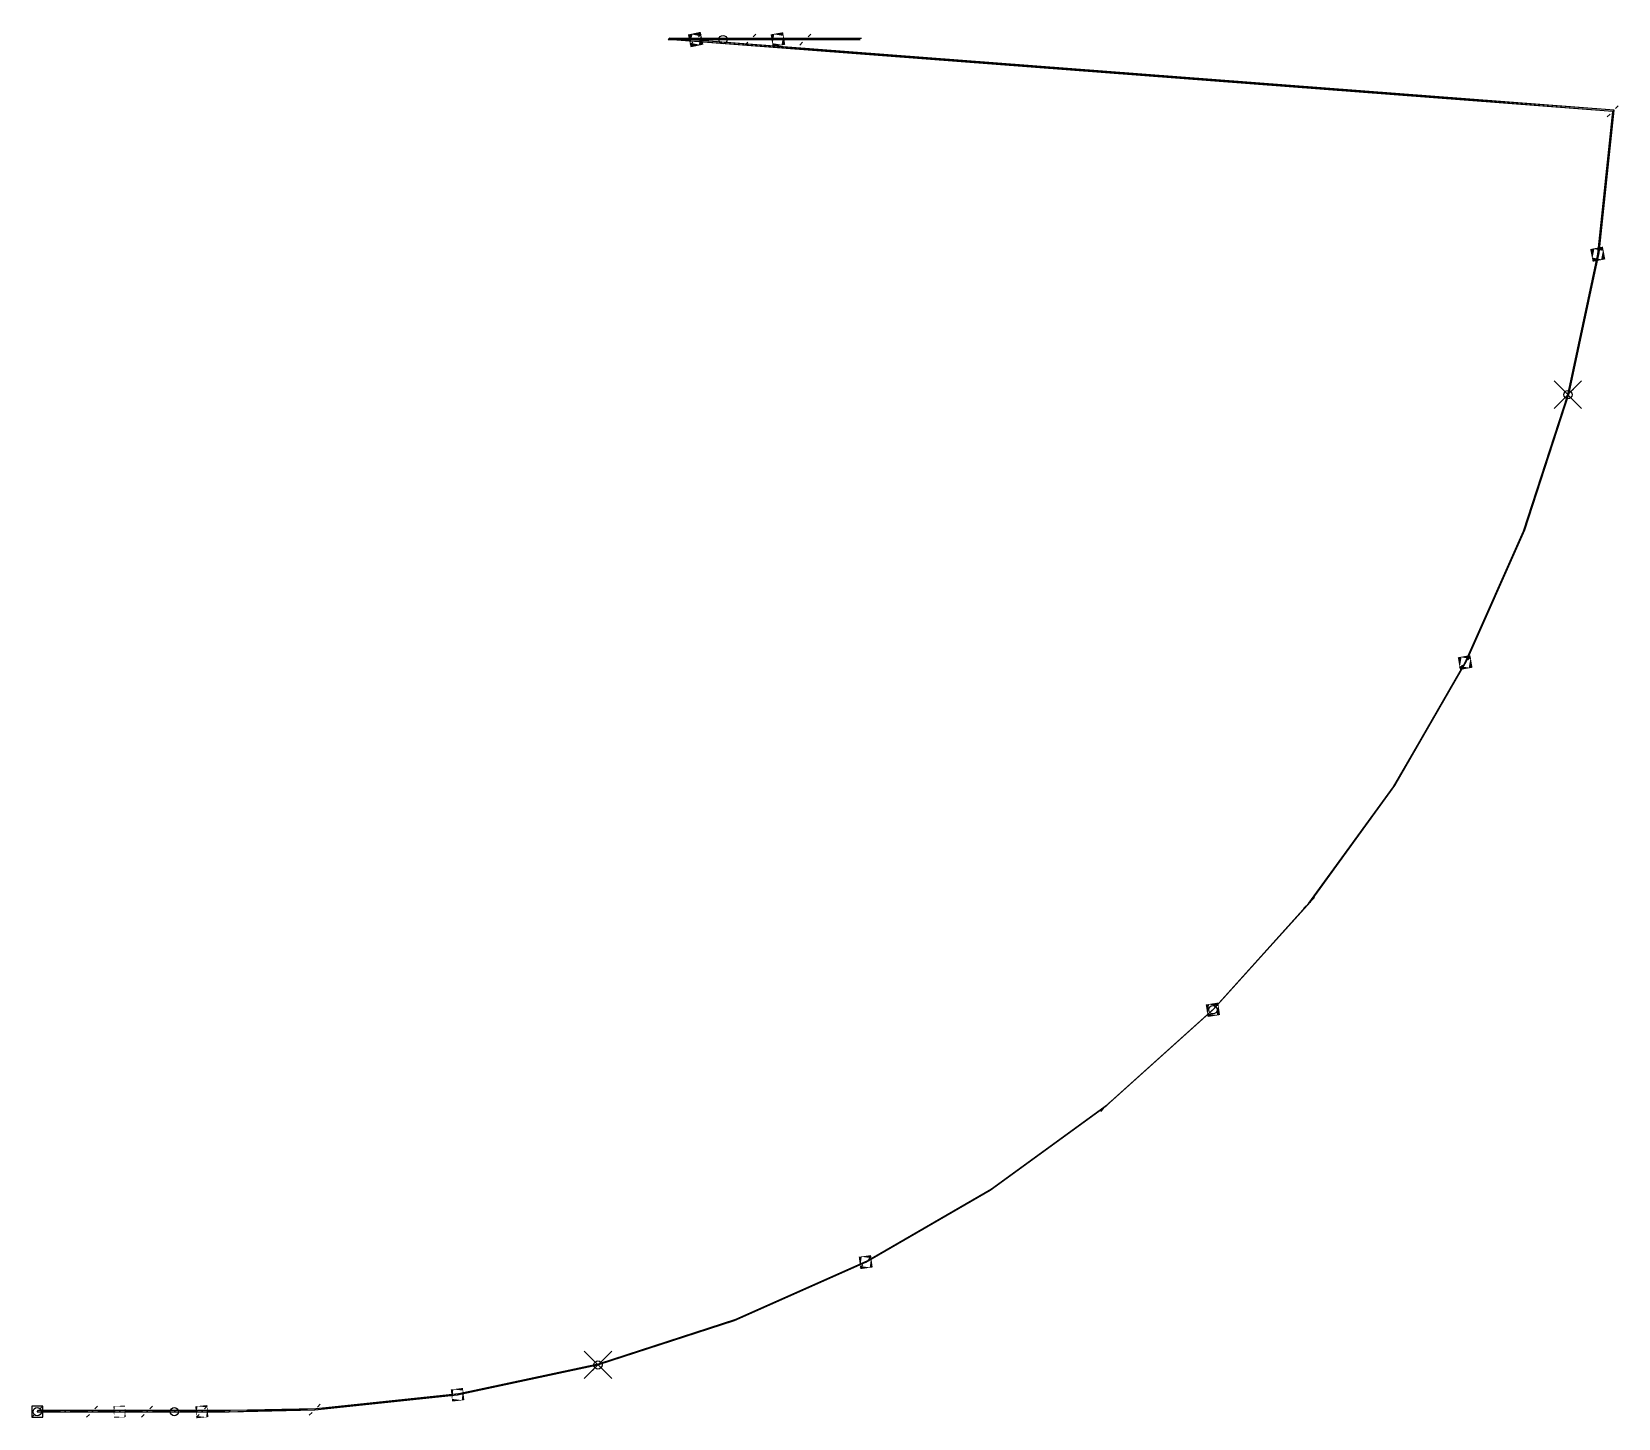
# Model space of a CAD drawing. Header units: metres. Extents: x -2 to 576, y -2 to 503.
import ezdxf

# ---------------------------------------------------------------- set-up
doc = ezdxf.new("R2010")
doc.units = ezdxf.units.M

msp = doc.modelspace()

# ---------------------------------------------------------------- linework, layer by layer
for p, q in [((230, 500, 1.65), (230.5, 500.5, 5.55)), ((230, 500, 1.65), (240.5, 500.5, 5.39)), ((574.31, 473.83, 1.6), (230, 500, 1.65)), ((230, 500, 1.65), (240, 500, 1.7)), ((574.81, 474.33, 5.7), (230, 500, 1.65)), ((574.81, 474.33, 5.7), (230.5, 500.5, 5.55)), ((230.5, 500.5, 5.55), (240.5, 500.5, 5.39)), ((574.31, 473.83, 1.6), (230.5, 500.5, 5.55)), ((230.5, 500.5, 5.55), (240, 500, 1.7)), ((238, 498, 1.7), (239, 499, 3.55)), ((238, 498, 5.39), (239, 499, 3.55)), ((240, 500, 1.7), (240.5, 500.5, 5.39)), ((240, 500, 1.7), (250.5, 500.5, 5.25)), ((240, 500, 1.7), (250, 500, 1.75)), ((240.5, 500.5, 5.39), (250.5, 500.5, 5.25)), ((240.5, 500.5, 5.39), (250, 500, 1.75)), ((242, 502, 1.7), (241, 501, 3.55)), ((242, 502, 5.39), (241, 501, 3.55)), ((250, 500, 1.75), (250.5, 500.5, 5.25)), ((250, 500, 1.75), (260.5, 500.5, 4.88)), ((250, 500, 1.75), (260, 500, 1.55)), ((250.5, 500.5, 5.25), (260.5, 500.5, 4.88)), ((250.5, 500.5, 5.25), (260, 500, 1.55)), ((258, 498, 1.55), (259, 499, 3.22)), ((258, 498, 4.88), (259, 499, 3.22)), ((260, 500, 1.55), (260.5, 500.5, 4.88)), ((260, 500, 1.55), (270.5, 500.5, 4.54)), ((260, 500, 1.55), (270, 500, 1.35)), ((260.5, 500.5, 4.88), (270.5, 500.5, 4.54)), ((260.5, 500.5, 4.88), (270, 500, 1.35)), ((262, 502, 1.55), (261, 501, 3.22)), ((262, 502, 4.88), (261, 501, 3.22)), ((270, 500, 1.35), (270.5, 500.5, 4.54)), ((270, 500, 1.35), (280.5, 500.5, 4.24)), ((270, 500, 1.35), (280, 500, 1.15)), ((270.5, 500.5, 4.54), (280.5, 500.5, 4.24)), ((270.5, 500.5, 4.54), (280, 500, 1.15)), ((278, 498, 1.15), (279, 499, 2.69)), ((278, 498, 4.24), (279, 499, 2.69)), ((280, 500, 1.15), (280.5, 500.5, 4.24)), ((280, 500, 1.15), (290.5, 500.5, 3.97)), ((280, 500, 1.15), (290, 500, 0.95)), ((280.5, 500.5, 4.24), (290.5, 500.5, 3.97)), ((280.5, 500.5, 4.24), (290, 500, 0.95)), ((282, 502, 1.15), (281, 501, 2.69)), ((282, 502, 4.24), (281, 501, 2.69)), ((290, 500, 0.95), (290.5, 500.5, 3.97)), ((290, 500, 0.95), (300.5, 500.5, 3.75)), ((290, 500, 0.95), (300, 500, 0.75)), ((290.5, 500.5, 3.97), (300.5, 500.5, 3.75)), ((290.5, 500.5, 3.97), (300, 500, 0.75)), ((568.84, 421.78, 1.55), (574.81, 474.33, 5.7)), ((569.34, 422.28, 5.86), (574.81, 474.33, 5.7)), ((574.31, 473.83, 1.6), (574.81, 474.33, 5.7)), ((576.31, 475.83, 1.6), (575.31, 474.83, 3.65)), ((576.31, 475.83, 5.7), (575.31, 474.83, 3.65)), ((568.84, 421.78, 1.55), (574.31, 473.83, 1.6)), ((569.34, 422.28, 5.86), (574.31, 473.83, 1.6)), ((572.31, 471.83, 1.6), (573.31, 472.83, 3.65)), ((572.31, 471.83, 5.7), (573.31, 472.83, 3.65)), ((557.96, 370.59, 1.5), (569.34, 422.28, 5.86)), ((558.46, 371.09, 6), (569.34, 422.28, 5.86)), ((568.84, 421.78, 1.55), (569.34, 422.28, 5.86)), ((557.96, 370.59, 1.5), (568.84, 421.78, 1.55)), ((558.46, 371.09, 6), (568.84, 421.78, 1.55)), ((541.79, 320.82, 1.45), (558.46, 371.09, 6)), ((541.79, 320.82, 1.45), (557.96, 370.59, 1.5)), ((542.29, 321.32, 6.12), (558.46, 371.09, 6)), ((542.29, 321.32, 6.12), (557.96, 370.59, 1.5)), ((552.96, 375.59, 1.5), (552.96, 375.59, 31.5)), ((552.96, 365.59, 1.5), (562.96, 375.59, 31.5)), ((562.96, 365.59, 1.5), (552.96, 375.59, 31.5)), ((557.96, 370.59, 1.5), (558.46, 371.09, 6)), ((559.96, 372.59, 1.5), (558.96, 371.59, 3.75)), ((559.96, 372.59, 6), (558.96, 371.59, 3.75)), ((562.96, 375.59, 1.5), (562.96, 375.59, 31.5)), ((552.96, 365.59, 1.5), (552.96, 365.59, 31.5)), ((555.96, 368.59, 1.5), (556.96, 369.59, 3.75)), ((555.96, 368.59, 6), (556.96, 369.59, 3.75)), ((562.96, 365.59, 1.5), (562.96, 365.59, 31.5)), ((520.5, 273, 1.4), (542.29, 321.32, 6.12)), ((520.5, 273, 1.4), (541.79, 320.82, 1.45)), ((521, 273.5, 6.21), (542.29, 321.32, 6.12)), ((521, 273.5, 6.21), (541.79, 320.82, 1.45)), ((541.79, 320.82, 1.45), (542.29, 321.32, 6.12)), ((494.34, 227.68, 1.35), (521, 273.5, 6.21)), ((494.34, 227.68, 1.35), (520.5, 273, 1.4)), ((494.84, 228.18, 6.26), (521, 273.5, 6.21)), ((494.84, 228.18, 6.26), (520.5, 273, 1.4)), ((518.5, 271, 1.4), (519.5, 272, 3.8)), ((518.5, 271, 6.21), (519.5, 272, 3.8)), ((520.5, 273, 1.4), (521, 273.5, 6.21)), ((522.5, 275, 1.4), (521.5, 274, 3.8)), ((522.5, 275, 6.21), (521.5, 274, 3.8)), ((463.57, 185.34, 1.3), (494.84, 228.18, 6.26)), ((463.57, 185.34, 1.3), (494.34, 227.68, 1.35)), ((464.07, 185.84, 6.28), (494.84, 228.18, 6.26)), ((464.07, 185.84, 6.28), (494.34, 227.68, 1.35)), ((494.34, 227.68, 1.35), (494.84, 228.18, 6.26)), ((428.55, 146.45, 1.25), (464.07, 185.84, 6.28)), ((428.55, 146.45, 1.25), (463.57, 185.34, 1.3)), ((429.05, 146.95, 6.25), (464.07, 185.84, 6.28)), ((429.05, 146.95, 6.25), (463.57, 185.34, 1.3)), ((463.57, 185.34, 1.3), (464.07, 185.84, 6.28)), ((465.57, 187.34, 1.3), (464.57, 186.34, 3.79)), ((465.57, 187.34, 6.28), (464.57, 186.34, 3.79)), ((461.57, 183.34, 1.3), (462.57, 184.34, 3.79)), ((461.57, 183.34, 6.28), (462.57, 184.34, 3.79)), ((389.66, 111.43, 1.2), (429.05, 146.95, 6.25)), ((389.66, 111.43, 1.2), (428.55, 146.45, 1.25)), ((390.16, 111.93, 6.18), (429.05, 146.95, 6.25)), ((390.16, 111.93, 6.18), (428.55, 146.45, 1.25)), ((428.55, 146.45, 1.25), (429.05, 146.95, 6.25)), ((347.32, 80.66, 1.15), (390.16, 111.93, 6.18)), ((347.32, 80.66, 1.15), (389.66, 111.43, 1.2)), ((347.82, 81.16, 6.06), (390.16, 111.93, 6.18)), ((347.82, 81.16, 6.06), (389.66, 111.43, 1.2)), ((387.66, 109.43, 1.2), (388.66, 110.43, 3.69)), ((387.66, 109.43, 6.18), (388.66, 110.43, 3.69)), ((389.66, 111.43, 1.2), (390.16, 111.93, 6.18)), ((391.66, 113.43, 1.2), (390.66, 112.43, 3.69)), ((391.66, 113.43, 6.18), (390.66, 112.43, 3.69)), ((302, 54.5, 1.1), (347.82, 81.16, 6.06)), ((302.5, 55, 5.91), (347.82, 81.16, 6.06)), ((347.32, 80.66, 1.15), (347.82, 81.16, 6.06)), ((302, 54.5, 1.1), (347.32, 80.66, 1.15)), ((302.5, 55, 5.91), (347.32, 80.66, 1.15)), ((254.18, 33.21, 1.05), (302.5, 55, 5.91)), ((254.18, 33.21, 1.05), (302, 54.5, 1.1)), ((254.68, 33.71, 5.72), (302.5, 55, 5.91)), ((254.68, 33.71, 5.72), (302, 54.5, 1.1)), ((300, 52.5, 1.1), (301, 53.5, 3.5)), ((300, 52.5, 5.91), (301, 53.5, 3.5)), ((302, 54.5, 1.1), (302.5, 55, 5.91)), ((304, 56.5, 1.1), (303, 55.5, 3.5)), ((304, 56.5, 5.91), (303, 55.5, 3.5)), ((204.41, 17.04, 1), (254.68, 33.71, 5.72)), ((204.41, 17.04, 1), (254.18, 33.21, 1.05)), ((204.91, 17.54, 5.5), (254.68, 33.71, 5.72)), ((204.91, 17.54, 5.5), (254.18, 33.21, 1.05)), ((254.18, 33.21, 1.05), (254.68, 33.71, 5.72)), ((153.22, 6.16, 0.95), (204.91, 17.54, 5.5)), ((153.72, 6.66, 5.26), (204.91, 17.54, 5.5)), ((199.41, 22.04, 1), (199.41, 22.04, 31)), ((199.41, 12.04, 1), (209.41, 22.04, 31)), ((209.41, 12.04, 1), (199.41, 22.04, 31)), ((204.41, 17.04, 1), (204.91, 17.54, 5.5)), ((206.41, 19.04, 1), (205.41, 18.04, 3.25)), ((206.41, 19.04, 5.5), (205.41, 18.04, 3.25)), ((209.41, 22.04, 1), (209.41, 22.04, 31)), ((153.22, 6.16, 0.95), (204.41, 17.04, 1)), ((153.72, 6.66, 5.26), (204.41, 17.04, 1)), ((199.41, 12.04, 1), (199.41, 12.04, 31)), ((202.41, 15.04, 1), (203.41, 16.04, 3.25)), ((202.41, 15.04, 5.5), (203.41, 16.04, 3.25)), ((209.41, 12.04, 1), (209.41, 12.04, 31)), ((101.17, 0.69, 0.9), (153.72, 6.66, 5.26)), ((101.17, 0.69, 0.9), (153.22, 6.16, 0.95)), ((101.67, 1.19, 5), (153.72, 6.66, 5.26)), ((101.67, 1.19, 5), (153.22, 6.16, 0.95)), ((153.22, 6.16, 0.95), (153.72, 6.66, 5.26)), ((0, 0), (0.5, 0.5, 3)), ((0, 0), (10.5, 0.5, 3.17)), ((0, 0), (10, 0, 0.15)), ((0.5, 0.5, 3), (10.5, 0.5, 3.17)), ((0.5, 0.5, 3), (10, 0, 0.15)), ((2, 2), (1, 1, 1.5)), ((2, 2, 3), (1, 1, 1.5)), ((10, 0, 0.15), (10.5, 0.5, 3.17)), ((10, 0, 0.15), (20.5, 0.5, 3.39)), ((10, 0, 0.15), (20, 0, 0.3)), ((10.5, 0.5, 3.17), (20.5, 0.5, 3.39)), ((10.5, 0.5, 3.17), (20, 0, 0.3)), ((20, 0, 0.3), (20.5, 0.5, 3.39)), ((20, 0, 0.3), (30.5, 0.5, 3.64)), ((20, 0, 0.3), (30, 0, 0.45)), ((20.5, 0.5, 3.39), (30.5, 0.5, 3.64)), ((20.5, 0.5, 3.39), (30, 0, 0.45)), ((22, 2, 0.3), (21, 1, 1.84)), ((22, 2, 3.39), (21, 1, 1.84)), ((30, 0, 0.45), (30.5, 0.5, 3.64)), ((30, 0, 0.45), (40.5, 0.5, 3.93)), ((30, 0, 0.45), (40, 0, 0.6)), ((30.5, 0.5, 3.64), (40.5, 0.5, 3.93)), ((30.5, 0.5, 3.64), (40, 0, 0.6)), ((40, 0, 0.6), (40.5, 0.5, 3.93)), ((40, 0, 0.6), (50.5, 0.5, 4.25)), ((40, 0, 0.6), (50, 0, 0.75)), ((40.5, 0.5, 3.93), (50.5, 0.5, 4.25)), ((40.5, 0.5, 3.93), (50, 0, 0.75)), ((42, 2, 0.6), (41, 1, 2.27)), ((42, 2, 3.93), (41, 1, 2.27)), ((50, 0, 0.75), (50.5, 0.5, 4.25)), ((50, 0, 0.75), (60.5, 0.5, 4.49)), ((50, 0, 0.75), (60, 0, 0.8)), ((50.5, 0.5, 4.25), (60.5, 0.5, 4.49)), ((50.5, 0.5, 4.25), (60, 0, 0.8)), ((60, 0, 0.8), (60.5, 0.5, 4.49)), ((60, 0, 0.8), (70.5, 0.5, 4.75)), ((60, 0, 0.8), (70, 0, 0.85)), ((60.5, 0.5, 4.49), (70.5, 0.5, 4.75)), ((60.5, 0.5, 4.49), (70, 0, 0.85)), ((62, 2, 0.8), (61, 1, 2.65)), ((62, 2, 4.49), (61, 1, 2.65)), ((70, 0, 0.85), (101.67, 1.19, 5)), ((70, 0, 0.85), (101.17, 0.69, 0.9)), ((70, 0, 0.85), (70.5, 0.5, 4.75)), ((70.5, 0.5, 4.75), (101.67, 1.19, 5)), ((70.5, 0.5, 4.75), (101.17, 0.69, 0.9)), ((101.17, 0.69, 0.9), (101.67, 1.19, 5)), ((103.17, 2.69, 0.9), (102.17, 1.69, 2.95)), ((103.17, 2.69, 5), (102.17, 1.69, 2.95)), ((-2, -2), (-1, -1, 1.5)), ((-2, -2, 3), (-1, -1, 1.5)), ((18, -2, 0.3), (19, -1, 1.84)), ((18, -2, 3.39), (19, -1, 1.84)), ((38, -2, 0.6), (39, -1, 2.27)), ((38, -2, 3.93), (39, -1, 2.27)), ((58, -2, 0.8), (59, -1, 2.65)), ((58, -2, 4.49), (59, -1, 2.65)), ((99.17, -1.31, 0.9), (100.17, -0.31, 2.95)), ((99.17, -1.31, 5), (100.17, -0.31, 2.95))]:
    msp.add_line(p, q)
at = {"color": 3}
for points in [[(238, 498, 1.7, 0, 0), (242, 498, 1.7, 0, 0), (242, 502, 1.7, 0, 0), (238, 502, 1.7, 0, 0)], [(268, 498, 1.35, 0, 0), (272, 498, 1.35, 0, 0), (272, 502, 1.35, 0, 0), (268, 502, 1.35, 0, 0)], [(566.84, 419.78, 1.55, 0, 0), (570.84, 419.78, 1.55, 0, 0), (570.84, 423.78, 1.55, 0, 0), (566.84, 423.78, 1.55, 0, 0)], [(518.5, 271, 1.4, 0, 0), (522.5, 271, 1.4, 0, 0), (522.5, 275, 1.4, 0, 0), (518.5, 275, 1.4, 0, 0)], [(426.55, 144.45, 1.25, 0, 0), (430.55, 144.45, 1.25, 0, 0), (430.55, 148.45, 1.25, 0, 0), (426.55, 148.45, 1.25, 0, 0)], [(300, 52.5, 1.1, 0, 0), (304, 52.5, 1.1, 0, 0), (304, 56.5, 1.1, 0, 0), (300, 56.5, 1.1, 0, 0)], [(151.22, 4.16, 0.95, 0, 0), (155.22, 4.16, 0.95, 0, 0), (155.22, 8.16, 0.95, 0, 0), (151.22, 8.16, 0.95, 0, 0)], [(28, -2, 0.45, 0, 0), (32, -2, 0.45, 0, 0), (32, 2, 0.45, 0, 0), (28, 2, 0.45, 0, 0)], [(58, -2, 0.8, 0, 0), (62, -2, 0.8, 0, 0), (62, 2, 0.8, 0, 0), (58, 2, 0.8, 0, 0)]]:
    msp.add_lwpolyline(points, format="xyseb", close=True, dxfattribs=at)
msp.add_lwpolyline([(-2, -2), (2, -2), (2, 2), (-2, 2)], close=True, dxfattribs=at)
at = {"color": 1}
for centre in [(250, 500, 1.75), (557.96, 370.59, 1.5), (428.55, 146.45, 1.25), (204.41, 17.04, 1), (0, 0), (50, 0, 0.75)]:
    msp.add_circle(centre, 1.5, dxfattribs=at)

doc.saveas('drawing.dxf')
